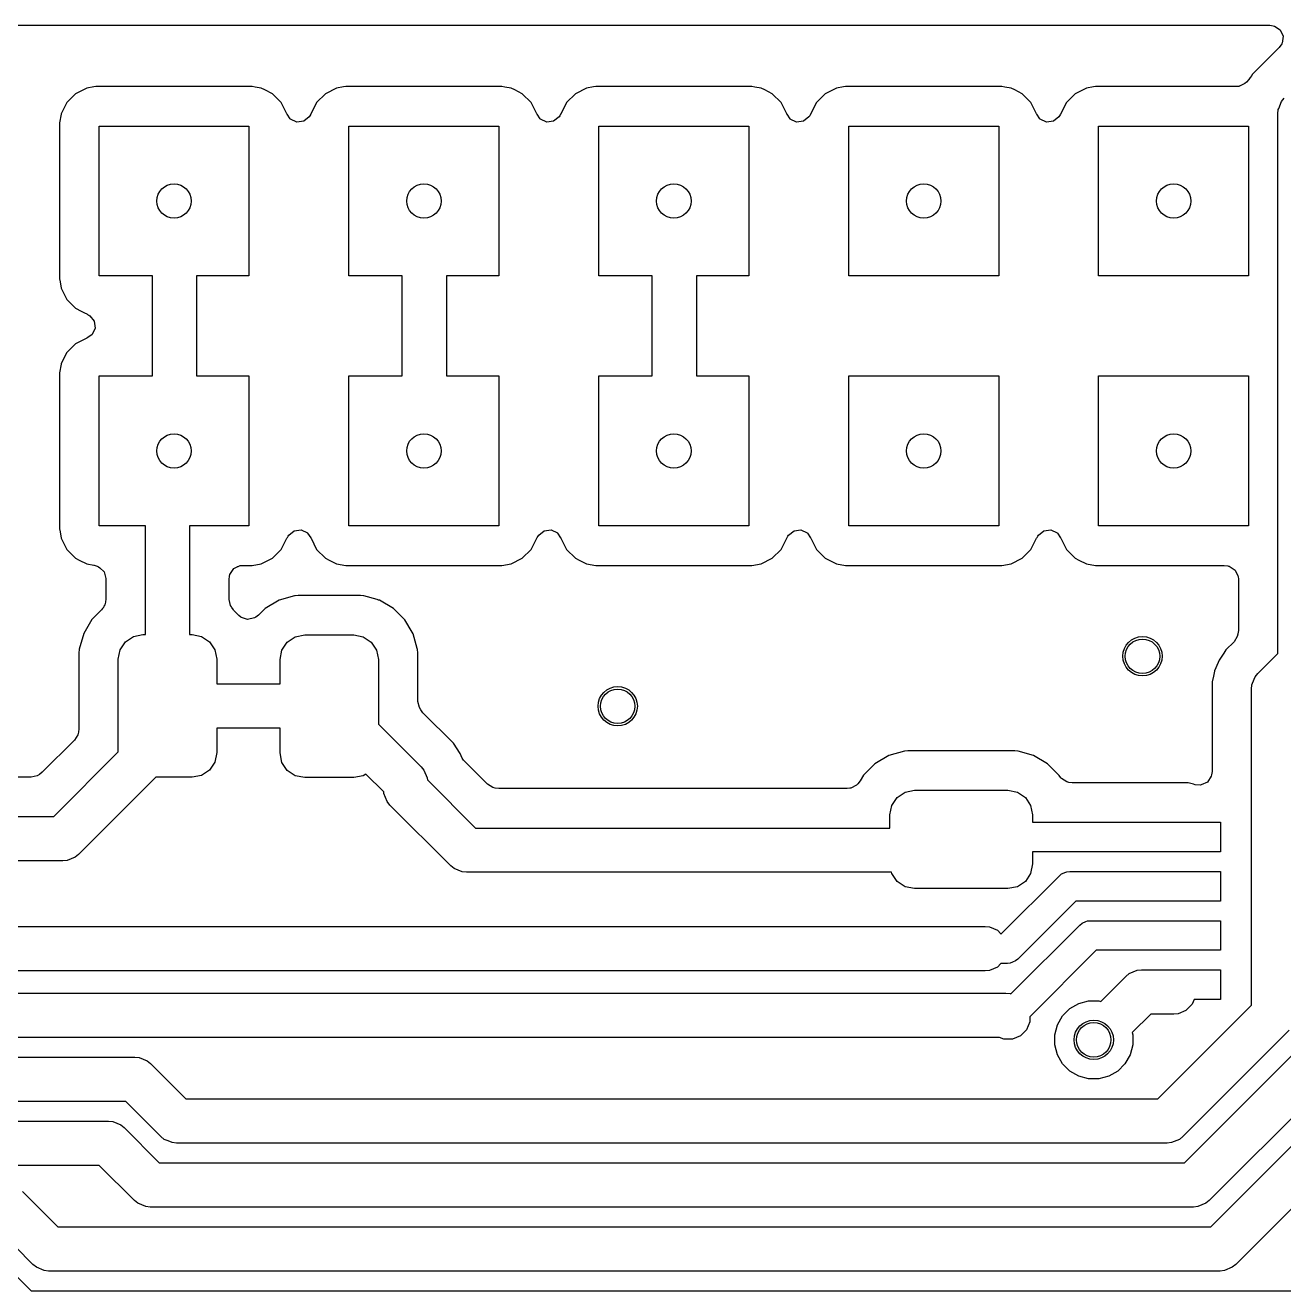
# Model space of a CAD drawing. Header units: inches. Extents: x 0.23 to 2.97, y 0.23 to 2.17.
# Drawn here: x 0.94 to 1.444, y 1.664 to 2.17 of the extents above; entities that cross this region are included whole.
import ezdxf

# ---------------------------------------------------------------- set-up
doc = ezdxf.new("R2010")
doc.units = ezdxf.units.IN
doc.header["$MEASUREMENT"] = 0
doc.layers.add('BLACK', color=250, linetype='CONTINUOUS')

msp = doc.modelspace()

# ---------------------------------------------------------------- linework, layer by layer
at = {"layer": 'BLACK', "linetype": 'CONTINUOUS'}
for p, q in [((0.2352, 2.1703), (1.43846, 2.1703)), ((1.43846, 2.1703), (1.43986, 2.17009)), ((1.43986, 2.17009), (1.4403, 2.16997)), ((1.4403, 2.16997), (1.44265, 2.16846)), ((1.44265, 2.16846), (1.44381, 2.16591)), ((1.44328, 2.16287), (1.44228, 2.16142)), ((1.44341, 2.16315), (1.44328, 2.16287)), ((1.44381, 2.16591), (1.44341, 2.16315)), ((1.44341, 2.16315), (1.44341, 2.16315)), ((1.44228, 2.16142), (1.43142, 2.15056)), ((1.4285, 2.14698), (1.42633, 2.14593)), ((1.42914, 2.14751), (1.4285, 2.14698)), ((1.43008, 2.14857), (1.42914, 2.14751)), ((1.43068, 2.14945), (1.43008, 2.14857)), ((1.43123, 2.15028), (1.43068, 2.14945)), ((1.43141, 2.15056), (1.43123, 2.15028)), ((1.43123, 2.15028), (1.43123, 2.15028)), ((1.43141, 2.15056), (1.43141, 2.15056)), ((1.43142, 2.15056), (1.43141, 2.15056)), ((1.43141, 2.15056), (1.43141, 2.15056)), ((0.96062, 2.14292), (0.95708, 2.13938)), ((0.96507, 2.14518), (0.96062, 2.14292)), ((0.96787, 2.14563), (0.96507, 2.14518)), ((0.96876, 2.14577), (0.96787, 2.14563)), ((1.03124, 2.14577), (0.96876, 2.14577)), ((0.96876, 2.14577), (0.96876, 2.14577)), ((1.03241, 2.14558), (1.03124, 2.14577)), ((1.03124, 2.14577), (1.03124, 2.14577)), ((1.03493, 2.14518), (1.03241, 2.14558)), ((1.0364, 2.14444), (1.03493, 2.14518)), ((1.03493, 2.14518), (1.03493, 2.14518)), ((1.03493, 2.14518), (1.03493, 2.14518)), ((1.03938, 2.14292), (1.0364, 2.14444)), ((1.04292, 2.13938), (1.03938, 2.14292)), ((1.03938, 2.14292), (1.03938, 2.14292)), ((1.06062, 2.14292), (1.05708, 2.13938)), ((1.06507, 2.14518), (1.06062, 2.14292)), ((1.06787, 2.14563), (1.06507, 2.14518)), ((1.06876, 2.14577), (1.06787, 2.14563)), ((1.13124, 2.14577), (1.06876, 2.14577)), ((1.06876, 2.14577), (1.06876, 2.14577)), ((1.13241, 2.14558), (1.13124, 2.14577)), ((1.13124, 2.14577), (1.13124, 2.14577)), ((1.13493, 2.14518), (1.13241, 2.14558)), ((1.1364, 2.14444), (1.13493, 2.14518)), ((1.13493, 2.14518), (1.13493, 2.14518)), ((1.13493, 2.14518), (1.13493, 2.14518)), ((1.13938, 2.14292), (1.1364, 2.14444)), ((1.14292, 2.13938), (1.13938, 2.14292)), ((1.13938, 2.14292), (1.13938, 2.14292)), ((1.16062, 2.14292), (1.15708, 2.13938)), ((1.16507, 2.14518), (1.16062, 2.14292)), ((1.16787, 2.14563), (1.16507, 2.14518)), ((1.16876, 2.14577), (1.16787, 2.14563)), ((1.23124, 2.14577), (1.16876, 2.14577)), ((1.16876, 2.14577), (1.16876, 2.14577)), ((1.23241, 2.14558), (1.23124, 2.14577)), ((1.23124, 2.14577), (1.23124, 2.14577)), ((1.23493, 2.14518), (1.23241, 2.14558)), ((1.2364, 2.14444), (1.23493, 2.14518)), ((1.23493, 2.14518), (1.23493, 2.14518)), ((1.23493, 2.14518), (1.23493, 2.14518)), ((1.23938, 2.14292), (1.2364, 2.14444)), ((1.24292, 2.13938), (1.23938, 2.14292)), ((1.23938, 2.14292), (1.23938, 2.14292)), ((1.26062, 2.14292), (1.25708, 2.13938)), ((1.26507, 2.14518), (1.26062, 2.14292)), ((1.26787, 2.14563), (1.26507, 2.14518)), ((1.26876, 2.14577), (1.26787, 2.14563)), ((1.33124, 2.14577), (1.26876, 2.14577)), ((1.26876, 2.14577), (1.26876, 2.14577)), ((1.33241, 2.14558), (1.33124, 2.14577)), ((1.33124, 2.14577), (1.33124, 2.14577)), ((1.33493, 2.14518), (1.33241, 2.14558)), ((1.3364, 2.14444), (1.33493, 2.14518)), ((1.33493, 2.14518), (1.33493, 2.14518)), ((1.33493, 2.14518), (1.33493, 2.14518)), ((1.33938, 2.14292), (1.3364, 2.14444)), ((1.34292, 2.13938), (1.33938, 2.14292)), ((1.33938, 2.14292), (1.33938, 2.14292)), ((1.36062, 2.14292), (1.35708, 2.13938)), ((1.36507, 2.14518), (1.36062, 2.14292)), ((1.36787, 2.14563), (1.36507, 2.14518)), ((1.36876, 2.14577), (1.36787, 2.14563)), ((1.42505, 2.14577), (1.36876, 2.14577)), ((1.42606, 2.14587), (1.42505, 2.14577)), ((1.42618, 2.1459), (1.42606, 2.14587)), ((1.42633, 2.14593), (1.42618, 2.1459)), ((0.95708, 2.13938), (0.95482, 2.13493)), ((1.04518, 2.13493), (1.04292, 2.13938)), ((1.05708, 2.13938), (1.05473, 2.13476)), ((1.05708, 2.13938), (1.05708, 2.13938)), ((1.14518, 2.13493), (1.14292, 2.13938)), ((1.15708, 2.13938), (1.15473, 2.13476)), ((1.15708, 2.13938), (1.15708, 2.13938)), ((1.24518, 2.13493), (1.24292, 2.13938)), ((1.25708, 2.13938), (1.25473, 2.13476)), ((1.25708, 2.13938), (1.25708, 2.13938)), ((1.34518, 2.13493), (1.34292, 2.13938)), ((1.35708, 2.13938), (1.35473, 2.13476)), ((1.35708, 2.13938), (1.35708, 2.13938)), ((1.44169, 2.13486), (1.44186, 2.13659)), ((1.44186, 2.13659), (1.44205, 2.13704)), ((1.44205, 2.13704), (1.44318, 2.13978)), ((1.44318, 2.13978), (1.44428, 2.14112)), ((0.95479, 2.13475), (0.95423, 2.13124)), ((0.95482, 2.13493), (0.95479, 2.13475)), ((0.95482, 2.13493), (0.95482, 2.13493)), ((1.04526, 2.13475), (1.04518, 2.13493)), ((1.04518, 2.13493), (1.04518, 2.13493)), ((1.04518, 2.13493), (1.04518, 2.13493)), ((1.04531, 2.13478), (1.04526, 2.13475)), ((1.04652, 2.1329), (1.04531, 2.13478)), ((1.04661, 2.13281), (1.04652, 2.1329)), ((1.04912, 2.13158), (1.04661, 2.13281)), ((1.04661, 2.13281), (1.04661, 2.13281)), ((1.0519, 2.1319), (1.04912, 2.13158)), ((1.05406, 2.13367), (1.0519, 2.1319)), ((1.05436, 2.1341), (1.05406, 2.13367)), ((1.05472, 2.13477), (1.05436, 2.1341)), ((1.05473, 2.13476), (1.05472, 2.13477)), ((1.14526, 2.13475), (1.14518, 2.13493)), ((1.14518, 2.13493), (1.14518, 2.13493)), ((1.14518, 2.13493), (1.14518, 2.13493)), ((1.14531, 2.13478), (1.14526, 2.13475)), ((1.14652, 2.1329), (1.14531, 2.13478)), ((1.14661, 2.13281), (1.14652, 2.1329)), ((1.14912, 2.13158), (1.14661, 2.13281)), ((1.14661, 2.13281), (1.14661, 2.13281)), ((1.1519, 2.1319), (1.14912, 2.13158)), ((1.15406, 2.13367), (1.1519, 2.1319)), ((1.15436, 2.1341), (1.15406, 2.13367)), ((1.15472, 2.13477), (1.15436, 2.1341)), ((1.15473, 2.13476), (1.15472, 2.13477)), ((1.24526, 2.13475), (1.24518, 2.13493)), ((1.24518, 2.13493), (1.24518, 2.13493)), ((1.24518, 2.13493), (1.24518, 2.13493)), ((1.24531, 2.13478), (1.24526, 2.13475)), ((1.24652, 2.1329), (1.24531, 2.13478)), ((1.24661, 2.13281), (1.24652, 2.1329)), ((1.24912, 2.13158), (1.24661, 2.13281)), ((1.24661, 2.13281), (1.24661, 2.13281)), ((1.2519, 2.1319), (1.24912, 2.13158)), ((1.25406, 2.13367), (1.2519, 2.1319)), ((1.25436, 2.1341), (1.25406, 2.13367)), ((1.25472, 2.13477), (1.25436, 2.1341)), ((1.25473, 2.13476), (1.25472, 2.13477)), ((1.34526, 2.13475), (1.34518, 2.13493)), ((1.34518, 2.13493), (1.34518, 2.13493)), ((1.34518, 2.13493), (1.34518, 2.13493)), ((1.34531, 2.13478), (1.34526, 2.13475)), ((1.34652, 2.1329), (1.34531, 2.13478)), ((1.34661, 2.13281), (1.34652, 2.1329)), ((1.34912, 2.13158), (1.34661, 2.13281)), ((1.34661, 2.13281), (1.34661, 2.13281)), ((1.3519, 2.1319), (1.34912, 2.13158)), ((1.35406, 2.13367), (1.3519, 2.1319)), ((1.35436, 2.1341), (1.35406, 2.13367)), ((1.35472, 2.13477), (1.35436, 2.1341)), ((1.35473, 2.13476), (1.35472, 2.13477)), ((1.44169, 1.91891), (1.44169, 2.13486)), ((0.95423, 2.13124), (0.95423, 2.13124)), ((0.95423, 2.13124), (0.95423, 2.06876)), ((0.97, 2.07), (0.97, 2.13)), ((0.97, 2.13), (1.03, 2.13)), ((1.03, 2.13), (1.03, 2.07)), ((1.07, 2.07), (1.07, 2.13)), ((1.07, 2.13), (1.13, 2.13)), ((1.13, 2.13), (1.13, 2.07)), ((1.17, 2.07), (1.17, 2.13)), ((1.17, 2.13), (1.23, 2.13)), ((1.23, 2.13), (1.23, 2.07)), ((1.27, 2.07), (1.27, 2.13)), ((1.27, 2.13), (1.33, 2.13)), ((1.33, 2.13), (1.33, 2.07)), ((1.37, 2.07), (1.37, 2.13)), ((1.37, 2.13), (1.43, 2.13)), ((1.43, 2.13), (1.43, 2.07)), ((0.95423, 2.06876), (0.95429, 2.06842)), ((0.95429, 2.06842), (0.95482, 2.06507)), ((0.99134, 2.07), (0.97, 2.07)), ((0.99134, 2.03), (0.99134, 2.07)), ((1.03, 2.07), (1.00906, 2.07)), ((1.00906, 2.07), (1.00906, 2.03)), ((1.09134, 2.07), (1.07, 2.07)), ((1.09134, 2.03), (1.09134, 2.07)), ((1.13, 2.07), (1.10906, 2.07)), ((1.10906, 2.07), (1.10906, 2.03)), ((1.19134, 2.07), (1.17, 2.07)), ((1.19134, 2.03), (1.19134, 2.07)), ((1.23, 2.07), (1.20906, 2.07)), ((1.20906, 2.07), (1.20906, 2.03)), ((1.33, 2.07), (1.27, 2.07)), ((1.43, 2.07), (1.37, 2.07)), ((0.95482, 2.06507), (0.95708, 2.06062)), ((0.95708, 2.06062), (0.96062, 2.05708)), ((0.96062, 2.05708), (0.96062, 2.05708)), ((0.96062, 2.05708), (0.96062, 2.05708)), ((0.96062, 2.05708), (0.96288, 2.05593)), ((0.96288, 2.05593), (0.96288, 2.05593)), ((0.96288, 2.05593), (0.96421, 2.05525)), ((0.96421, 2.05525), (0.96507, 2.05482)), ((0.96507, 2.05482), (0.96507, 2.05482)), ((0.96507, 2.05482), (0.96541, 2.05464)), ((0.96541, 2.05464), (0.96596, 2.05432)), ((0.96596, 2.05432), (0.96633, 2.05406)), ((0.96633, 2.05406), (0.9681, 2.0519)), ((0.9681, 2.0519), (0.96842, 2.04912)), ((0.96711, 2.04652), (0.96522, 2.04531)), ((0.96522, 2.04531), (0.96525, 2.04526)), ((0.96719, 2.04661), (0.96711, 2.04652)), ((0.96842, 2.04912), (0.96719, 2.04661)), ((0.96062, 2.04292), (0.95708, 2.03938)), ((0.96507, 2.04518), (0.96062, 2.04292)), ((0.96525, 2.04526), (0.96507, 2.04518)), ((0.95708, 2.03938), (0.95482, 2.03493)), ((0.95479, 2.03475), (0.95423, 2.03124)), ((0.95423, 2.03124), (0.95423, 2.03124)), ((0.95423, 2.03124), (0.95423, 1.96876)), ((0.95482, 2.03493), (0.95479, 2.03475)), ((0.95482, 2.03493), (0.95482, 2.03493)), ((0.97, 1.97), (0.97, 2.03)), ((0.97, 2.03), (0.99134, 2.03)), ((1.00906, 2.03), (1.03, 2.03)), ((1.03, 2.03), (1.03, 1.97)), ((1.07, 1.97), (1.07, 2.03)), ((1.07, 2.03), (1.09134, 2.03)), ((1.10906, 2.03), (1.13, 2.03)), ((1.13, 2.03), (1.13, 1.97)), ((1.17, 1.97), (1.17, 2.03)), ((1.17, 2.03), (1.19134, 2.03)), ((1.20906, 2.03), (1.23, 2.03)), ((1.23, 2.03), (1.23, 1.97)), ((1.27, 1.97), (1.27, 2.03)), ((1.27, 2.03), (1.33, 2.03)), ((1.33, 2.03), (1.33, 1.97)), ((1.37, 1.97), (1.37, 2.03)), ((1.37, 2.03), (1.43, 2.03)), ((1.43, 2.03), (1.43, 1.97)), ((0.98854, 1.97), (0.97, 1.97)), ((0.98854, 1.92654), (0.98854, 1.97)), ((1.03, 1.97), (1.00626, 1.97)), ((1.00626, 1.97), (1.00626, 1.92654)), ((1.13, 1.97), (1.07, 1.97)), ((1.23, 1.97), (1.17, 1.97)), ((1.33, 1.97), (1.27, 1.97)), ((1.43, 1.97), (1.37, 1.97)), ((0.95423, 1.96876), (0.95429, 1.96842)), ((0.95429, 1.96842), (0.95482, 1.96507)), ((0.95482, 1.96507), (0.95708, 1.96062)), ((1.04292, 1.96062), (1.04518, 1.96507)), ((1.04518, 1.96507), (1.04536, 1.96541)), ((1.04518, 1.96507), (1.04518, 1.96507)), ((1.04536, 1.96541), (1.04568, 1.96596)), ((1.04568, 1.96596), (1.04594, 1.96633)), ((1.04594, 1.96633), (1.0481, 1.9681)), ((1.0481, 1.9681), (1.05088, 1.96842)), ((1.05088, 1.96842), (1.05339, 1.96719)), ((1.05339, 1.96719), (1.05339, 1.96719)), ((1.05339, 1.96719), (1.05348, 1.96711)), ((1.05348, 1.96711), (1.05469, 1.96523)), ((1.05469, 1.96523), (1.05474, 1.96525)), ((1.05474, 1.96525), (1.05482, 1.96507)), ((1.05482, 1.96507), (1.05482, 1.96507)), ((1.05482, 1.96507), (1.05708, 1.96062)), ((1.14292, 1.96062), (1.14518, 1.96507)), ((1.14518, 1.96507), (1.14536, 1.96541)), ((1.14518, 1.96507), (1.14518, 1.96507)), ((1.14536, 1.96541), (1.14568, 1.96596)), ((1.14568, 1.96596), (1.14594, 1.96633)), ((1.14594, 1.96633), (1.1481, 1.9681)), ((1.1481, 1.9681), (1.15088, 1.96842)), ((1.15088, 1.96842), (1.15339, 1.96719)), ((1.15339, 1.96719), (1.15339, 1.96719)), ((1.15339, 1.96719), (1.15348, 1.96711)), ((1.15348, 1.96711), (1.15469, 1.96523)), ((1.15469, 1.96523), (1.15474, 1.96525)), ((1.15474, 1.96525), (1.15482, 1.96507)), ((1.15482, 1.96507), (1.15482, 1.96507)), ((1.15482, 1.96507), (1.15708, 1.96062)), ((1.24292, 1.96062), (1.24518, 1.96507)), ((1.24518, 1.96507), (1.24536, 1.96541)), ((1.24518, 1.96507), (1.24518, 1.96507)), ((1.24536, 1.96541), (1.24568, 1.96596)), ((1.24568, 1.96596), (1.24594, 1.96633)), ((1.24594, 1.96633), (1.2481, 1.9681)), ((1.2481, 1.9681), (1.25088, 1.96842)), ((1.25088, 1.96842), (1.25339, 1.96719)), ((1.25339, 1.96719), (1.25339, 1.96719)), ((1.25339, 1.96719), (1.25348, 1.96711)), ((1.25348, 1.96711), (1.25469, 1.96523)), ((1.25469, 1.96523), (1.25474, 1.96525)), ((1.25474, 1.96525), (1.25482, 1.96507)), ((1.25482, 1.96507), (1.25482, 1.96507)), ((1.25482, 1.96507), (1.25708, 1.96062)), ((1.34292, 1.96062), (1.34518, 1.96507)), ((1.34518, 1.96507), (1.34536, 1.96541)), ((1.34518, 1.96507), (1.34518, 1.96507)), ((1.34536, 1.96541), (1.34568, 1.96596)), ((1.34568, 1.96596), (1.34594, 1.96633)), ((1.34594, 1.96633), (1.3481, 1.9681)), ((1.3481, 1.9681), (1.35088, 1.96842)), ((1.35088, 1.96842), (1.35339, 1.96719)), ((1.35339, 1.96719), (1.35339, 1.96719)), ((1.35339, 1.96719), (1.35348, 1.96711)), ((1.35348, 1.96711), (1.35469, 1.96523)), ((1.35469, 1.96523), (1.35474, 1.96525)), ((1.35474, 1.96525), (1.35482, 1.96507)), ((1.35482, 1.96507), (1.35482, 1.96507)), ((1.35482, 1.96507), (1.35708, 1.96062)), ((0.95708, 1.96062), (0.96062, 1.95708)), ((1.03938, 1.95708), (1.04292, 1.96062)), ((1.05708, 1.96062), (1.06062, 1.95708)), ((1.13938, 1.95708), (1.14292, 1.96062)), ((1.15708, 1.96062), (1.16062, 1.95708)), ((1.23938, 1.95708), (1.24292, 1.96062)), ((1.25708, 1.96062), (1.26062, 1.95708)), ((1.33938, 1.95708), (1.34292, 1.96062)), ((1.35708, 1.96062), (1.36062, 1.95708)), ((0.96062, 1.95708), (0.96062, 1.95708)), ((0.96062, 1.95708), (0.96062, 1.95708)), ((0.96062, 1.95708), (0.96211, 1.95632)), ((0.96211, 1.95632), (0.96507, 1.95482)), ((0.96507, 1.95482), (0.96789, 1.95437)), ((0.96789, 1.95437), (0.9681, 1.95427)), ((0.9681, 1.95427), (0.96924, 1.95395)), ((1.02647, 1.95412), (1.02752, 1.95423)), ((1.02752, 1.95423), (1.03124, 1.95423)), ((1.03124, 1.95423), (1.03493, 1.95482)), ((1.03124, 1.95423), (1.03124, 1.95423)), ((1.03493, 1.95482), (1.03938, 1.95708)), ((1.06062, 1.95708), (1.06211, 1.95632)), ((1.06211, 1.95632), (1.06507, 1.95482)), ((1.06507, 1.95482), (1.06876, 1.95423)), ((1.06876, 1.95423), (1.13124, 1.95423)), ((1.13124, 1.95423), (1.13493, 1.95482)), ((1.13493, 1.95482), (1.13938, 1.95708)), ((1.16062, 1.95708), (1.16211, 1.95632)), ((1.16211, 1.95632), (1.16507, 1.95482)), ((1.16507, 1.95482), (1.16876, 1.95423)), ((1.16876, 1.95423), (1.23124, 1.95423)), ((1.23124, 1.95423), (1.23493, 1.95482)), ((1.23493, 1.95482), (1.23938, 1.95708)), ((1.26062, 1.95708), (1.26211, 1.95632)), ((1.26211, 1.95632), (1.26507, 1.95482)), ((1.26507, 1.95482), (1.26876, 1.95423)), ((1.26876, 1.95423), (1.33124, 1.95423)), ((1.33124, 1.95423), (1.33493, 1.95482)), ((1.33493, 1.95482), (1.33938, 1.95708)), ((1.36062, 1.95708), (1.36211, 1.95632)), ((1.36211, 1.95632), (1.36507, 1.95482)), ((1.36507, 1.95482), (1.36876, 1.95423)), ((1.36876, 1.95423), (1.42024, 1.95423)), ((1.42024, 1.95423), (1.42164, 1.95403)), ((0.96924, 1.95395), (0.9698, 1.95369)), ((0.9698, 1.95369), (0.97033, 1.95321)), ((0.97033, 1.95321), (0.97041, 1.95317)), ((0.97041, 1.95317), (0.97046, 1.9531)), ((0.97046, 1.9531), (0.97189, 1.95183)), ((0.97189, 1.95183), (0.97203, 1.9516)), ((0.97203, 1.9516), (0.97278, 1.94898)), ((1.02203, 1.94856), (1.02223, 1.94996)), ((1.02223, 1.94996), (1.0224, 1.95056)), ((1.0224, 1.95056), (1.02392, 1.95291)), ((1.02392, 1.95291), (1.02397, 1.95296)), ((1.02397, 1.95296), (1.02525, 1.95359)), ((1.02525, 1.95359), (1.02547, 1.95379)), ((1.02547, 1.95379), (1.0257, 1.95382)), ((1.0257, 1.95382), (1.02616, 1.95405)), ((1.02616, 1.95405), (1.02647, 1.95412)), ((1.42164, 1.95403), (1.42191, 1.95395)), ((1.42191, 1.95395), (1.42224, 1.95386)), ((1.42224, 1.95386), (1.42459, 1.95234)), ((1.42459, 1.95234), (1.42459, 1.95234)), ((1.42459, 1.95234), (1.42464, 1.95229)), ((1.42464, 1.95229), (1.42574, 1.9501)), ((1.42574, 1.9501), (1.4258, 1.94979)), ((1.4258, 1.94979), (1.42592, 1.94874)), ((0.97278, 1.94898), (0.97278, 1.9409)), ((1.02203, 1.94061), (1.02203, 1.94856)), ((1.42592, 1.94874), (1.42592, 1.92821)), ((0.97257, 1.93951), (0.97228, 1.9385)), ((0.97278, 1.9409), (0.97257, 1.93951)), ((1.02263, 1.93823), (1.02203, 1.94061)), ((1.04205, 1.94025), (1.03648, 1.93696)), ((1.04826, 1.94206), (1.04205, 1.94025)), ((1.04834, 1.94207), (1.04826, 1.94206)), ((1.04846, 1.94207), (1.04834, 1.94207)), ((1.04966, 1.94217), (1.04846, 1.94207)), ((1.04971, 1.94217), (1.04966, 1.94217)), ((1.04966, 1.94217), (1.04966, 1.94217)), ((1.07457, 1.94217), (1.04971, 1.94217)), ((1.07462, 1.94217), (1.07457, 1.94217)), ((1.07457, 1.94217), (1.07457, 1.94217)), ((1.07602, 1.94206), (1.07462, 1.94217)), ((1.07462, 1.94217), (1.07462, 1.94217)), ((1.07462, 1.94217), (1.07462, 1.94217)), ((1.08128, 1.94053), (1.07602, 1.94206)), ((1.07602, 1.94206), (1.07602, 1.94206)), ((1.07602, 1.94206), (1.07602, 1.94206)), ((1.08189, 1.94035), (1.08128, 1.94053)), ((1.08224, 1.94025), (1.08189, 1.94035)), ((1.08781, 1.93696), (1.08224, 1.94025)), ((0.97103, 1.93639), (0.96716, 1.93252)), ((0.9714, 1.93701), (0.97103, 1.93639)), ((0.9718, 1.93739), (0.9714, 1.93701)), ((0.97193, 1.93791), (0.9718, 1.93739)), ((0.97228, 1.9385), (0.97193, 1.93791)), ((1.02294, 1.93768), (1.02263, 1.93823)), ((1.02309, 1.93739), (1.02294, 1.93768)), ((1.02314, 1.93731), (1.02309, 1.93739)), ((1.02385, 1.93642), (1.02314, 1.93731)), ((1.02398, 1.93618), (1.02385, 1.93642)), ((1.02596, 1.93421), (1.02398, 1.93618)), ((1.02678, 1.93354), (1.02596, 1.93421)), ((1.03385, 1.93433), (1.03272, 1.93349)), ((1.03648, 1.93696), (1.03385, 1.93433)), ((1.03648, 1.93696), (1.03648, 1.93696)), ((1.03648, 1.93696), (1.03648, 1.93696)), ((1.03648, 1.93696), (1.03648, 1.93696)), ((1.09238, 1.93238), (1.08781, 1.93696)), ((1.08781, 1.93696), (1.08781, 1.93696)), ((1.08781, 1.93696), (1.08781, 1.93696)), ((1.08781, 1.93696), (1.08781, 1.93696)), ((0.96716, 1.93252), (0.96387, 1.92695)), ((0.96716, 1.93252), (0.96716, 1.93252)), ((0.96716, 1.93252), (0.96716, 1.93252)), ((0.96716, 1.93252), (0.96716, 1.93252)), ((1.02704, 1.93337), (1.02678, 1.93354)), ((1.02937, 1.9326), (1.02704, 1.93337)), ((1.02944, 1.93259), (1.02937, 1.9326)), ((1.03218, 1.93319), (1.02944, 1.93259)), ((1.03272, 1.93349), (1.03218, 1.93319)), ((1.0953, 1.92745), (1.09238, 1.93238)), ((1.09238, 1.93238), (1.09238, 1.93238)), ((1.09238, 1.93238), (1.09238, 1.93238)), ((1.09238, 1.93238), (1.09238, 1.93238)), ((0.96387, 1.92695), (0.96206, 1.92074)), ((0.9806, 1.92366), (0.98379, 1.92579)), ((0.98379, 1.92579), (0.98756, 1.92654)), ((0.98756, 1.92654), (0.98854, 1.92654)), ((1.00626, 1.92654), (1.00724, 1.92654)), ((1.00724, 1.92654), (1.01101, 1.92579)), ((1.01101, 1.92579), (1.0142, 1.92366)), ((1.04534, 1.92352), (1.04853, 1.92565)), ((1.04853, 1.92565), (1.0523, 1.9264)), ((1.0523, 1.9264), (1.07198, 1.9264)), ((1.07198, 1.9264), (1.07575, 1.92565)), ((1.07575, 1.92565), (1.07894, 1.92352)), ((1.09567, 1.92681), (1.0953, 1.92745)), ((1.0953, 1.92745), (1.0953, 1.92745)), ((1.09736, 1.92102), (1.09567, 1.92681)), ((1.09567, 1.92681), (1.09567, 1.92681)), ((1.09567, 1.92681), (1.09567, 1.92681)), ((1.42542, 1.9258), (1.42417, 1.92369)), ((1.4257, 1.92676), (1.42542, 1.9258)), ((1.42572, 1.92681), (1.4257, 1.92676)), ((1.42592, 1.92821), (1.42572, 1.92681)), ((0.96205, 1.92054), (0.96195, 1.91929)), ((0.96195, 1.91929), (0.96195, 1.88886)), ((0.96206, 1.92074), (0.96205, 1.92066)), ((0.96205, 1.92066), (0.96205, 1.92054)), ((0.97772, 1.9167), (0.97847, 1.92047)), ((0.97847, 1.92047), (0.9806, 1.92366)), ((1.0142, 1.92366), (1.01634, 1.92047)), ((1.01634, 1.92047), (1.01709, 1.9167)), ((1.04246, 1.91656), (1.04321, 1.92033)), ((1.04321, 1.92033), (1.04534, 1.92352)), ((1.07894, 1.92352), (1.08108, 1.92033)), ((1.08108, 1.92033), (1.08183, 1.91656)), ((1.09748, 1.9206), (1.09736, 1.92102)), ((1.09749, 1.92052), (1.09748, 1.9206)), ((1.09748, 1.9206), (1.09748, 1.9206)), ((1.0975, 1.9204), (1.09749, 1.92052)), ((1.09757, 1.91941), (1.0975, 1.9204)), ((1.09759, 1.91915), (1.09757, 1.91941)), ((1.09759, 1.89971), (1.09759, 1.91915)), ((1.42004, 1.91915), (1.41818, 1.91636)), ((1.42087, 1.92039), (1.42004, 1.91915)), ((1.42004, 1.91915), (1.42004, 1.91915)), ((1.42417, 1.92369), (1.42087, 1.92039)), ((1.42087, 1.92039), (1.42087, 1.92039)), ((1.42087, 1.92039), (1.42087, 1.92039)), ((1.42087, 1.92039), (1.42087, 1.92039)), ((1.42087, 1.92039), (1.42087, 1.92039)), ((1.43374, 1.91096), (1.44169, 1.91891)), ((0.97772, 1.87956), (0.97772, 1.9167)), ((1.01709, 1.9167), (1.01709, 1.90686)), ((1.04246, 1.90686), (1.04246, 1.91656)), ((1.08183, 1.91656), (1.08183, 1.8907)), ((1.41779, 1.91542), (1.41639, 1.91204)), ((1.41818, 1.91636), (1.41779, 1.91542)), ((1.41779, 1.91542), (1.41779, 1.91542)), ((1.41593, 1.90992), (1.41548, 1.90767)), ((1.41632, 1.91188), (1.41593, 1.90992)), ((1.41593, 1.90992), (1.41593, 1.90992)), ((1.41634, 1.91194), (1.41632, 1.91188)), ((1.41639, 1.91204), (1.41634, 1.91194)), ((1.4316, 1.90712), (1.43263, 1.90962)), ((1.43263, 1.90962), (1.43374, 1.91096)), ((1.01709, 1.90686), (1.04246, 1.90686)), ((1.41548, 1.90766), (1.41537, 1.90712)), ((1.41537, 1.90712), (1.41537, 1.90712)), ((1.41537, 1.90712), (1.41537, 1.87182)), ((1.41548, 1.90767), (1.41548, 1.90766)), ((1.41548, 1.90766), (1.41548, 1.90766)), ((1.43114, 1.9047), (1.43131, 1.90642)), ((1.43114, 1.77824), (1.43114, 1.9047)), ((1.43131, 1.90642), (1.4316, 1.90712)), ((1.0982, 1.89733), (1.09759, 1.89971)), ((1.09871, 1.8964), (1.0982, 1.89733)), ((1.09955, 1.89527), (1.09871, 1.8964)), ((1.11178, 1.88304), (1.09955, 1.89527)), ((0.96195, 1.88886), (0.96175, 1.88746)), ((1.04246, 1.88914), (1.01709, 1.88914)), ((1.01709, 1.88914), (1.01709, 1.8793)), ((1.04246, 1.87916), (1.04246, 1.88914)), ((1.08183, 1.8907), (1.09892, 1.87361)), ((0.9602, 1.88434), (0.94729, 1.87143)), ((0.96145, 1.88645), (0.9602, 1.88434)), ((0.96175, 1.88746), (0.96145, 1.88645)), ((0.95187, 1.85371), (0.97772, 1.87956)), ((1.01709, 1.8793), (1.01634, 1.87553)), ((1.04321, 1.87539), (1.04246, 1.87916)), ((1.11448, 1.87901), (1.11178, 1.88304)), ((1.11178, 1.88304), (1.11178, 1.88304)), ((1.11449, 1.87898), (1.11448, 1.87901)), ((1.11448, 1.87901), (1.11448, 1.87901)), ((1.11448, 1.87901), (1.11448, 1.87901)), ((1.1149, 1.878), (1.11449, 1.87898)), ((1.29226, 1.87994), (1.28605, 1.87813)), ((1.29234, 1.87995), (1.29226, 1.87994)), ((1.29246, 1.87995), (1.29234, 1.87995)), ((1.2936, 1.88004), (1.29246, 1.87995)), ((1.29371, 1.88005), (1.2936, 1.88004)), ((1.2936, 1.88004), (1.2936, 1.88004)), ((1.33629, 1.88005), (1.29371, 1.88005)), ((1.29371, 1.88005), (1.29371, 1.88005)), ((1.3364, 1.88004), (1.33629, 1.88005)), ((1.33629, 1.88005), (1.33629, 1.88005)), ((1.33774, 1.87994), (1.3364, 1.88004)), ((1.3364, 1.88004), (1.3364, 1.88004)), ((1.34395, 1.87813), (1.33774, 1.87994)), ((1.01634, 1.87553), (1.0142, 1.87234)), ((1.04534, 1.8722), (1.04321, 1.87539)), ((1.09892, 1.87361), (1.10002, 1.87227)), ((1.11536, 1.87714), (1.1149, 1.878)), ((1.11589, 1.87634), (1.11536, 1.87714)), ((1.1165, 1.87559), (1.11589, 1.87634)), ((1.12544, 1.86666), (1.1165, 1.87559)), ((1.28048, 1.87484), (1.2759, 1.87026)), ((1.28605, 1.87813), (1.28048, 1.87484)), ((1.28048, 1.87484), (1.28048, 1.87484)), ((1.28048, 1.87484), (1.28048, 1.87484)), ((1.28048, 1.87484), (1.28048, 1.87484)), ((1.34952, 1.87484), (1.34395, 1.87813)), ((1.3541, 1.87026), (1.34952, 1.87484)), ((1.34952, 1.87484), (1.34952, 1.87484)), ((1.34952, 1.87484), (1.34952, 1.87484)), ((1.34952, 1.87484), (1.34952, 1.87484)), ((0.94286, 1.86948), (0.93254, 1.86948)), ((0.94524, 1.87008), (0.94286, 1.86948)), ((0.94616, 1.87059), (0.94524, 1.87008)), ((0.94729, 1.87143), (0.94616, 1.87059)), ((0.99267, 1.86946), (0.9618, 1.83859)), ((1.00724, 1.86946), (0.99267, 1.86946)), ((1.01101, 1.87021), (1.00724, 1.86946)), ((1.0142, 1.87234), (1.01101, 1.87021)), ((1.04853, 1.87006), (1.04534, 1.8722)), ((1.0523, 1.86931), (1.04853, 1.87006)), ((1.07198, 1.86931), (1.0523, 1.86931)), ((1.07575, 1.87006), (1.07198, 1.86931)), ((1.07674, 1.87073), (1.07575, 1.87006)), ((1.0839, 1.86357), (1.07674, 1.87073)), ((1.10002, 1.87227), (1.10128, 1.86922)), ((1.10128, 1.86922), (1.10134, 1.86907)), ((1.10134, 1.86907), (1.10141, 1.86839)), ((1.10141, 1.86839), (1.12066, 1.84914)), ((1.2759, 1.87026), (1.27456, 1.86799)), ((1.2759, 1.87026), (1.2759, 1.87026)), ((1.2759, 1.87026), (1.2759, 1.87026)), ((1.2759, 1.87026), (1.2759, 1.87026)), ((1.2759, 1.87026), (1.2759, 1.87026)), ((1.35417, 1.87014), (1.3541, 1.87026)), ((1.35487, 1.86922), (1.35417, 1.87014)), ((1.35514, 1.86894), (1.35487, 1.86922)), ((1.35732, 1.86762), (1.35514, 1.86894)), ((1.41502, 1.86989), (1.41351, 1.86754)), ((1.41517, 1.87042), (1.41502, 1.86989)), ((1.41537, 1.87182), (1.41517, 1.87042)), ((1.08397, 1.86289), (1.0839, 1.86357)), ((1.12755, 1.8654), (1.12544, 1.86666)), ((1.12856, 1.86511), (1.12755, 1.8654)), ((1.12996, 1.86491), (1.12856, 1.86511)), ((1.26933, 1.86491), (1.12996, 1.86491)), ((1.27047, 1.86504), (1.26933, 1.86491)), ((1.27085, 1.86513), (1.27047, 1.86504)), ((1.27309, 1.86633), (1.27085, 1.86513)), ((1.27365, 1.86686), (1.27309, 1.86633)), ((1.27454, 1.86796), (1.27365, 1.86686)), ((1.27456, 1.86799), (1.27454, 1.86796)), ((1.28934, 1.8614), (1.29253, 1.86353)), ((1.29253, 1.86353), (1.2963, 1.86428)), ((1.2963, 1.86428), (1.3337, 1.86428)), ((1.3337, 1.86428), (1.33747, 1.86353)), ((1.33747, 1.86353), (1.34066, 1.8614)), ((1.35805, 1.8674), (1.35732, 1.86762)), ((1.35945, 1.8672), (1.35805, 1.8674)), ((1.40583, 1.8672), (1.35945, 1.8672)), ((1.40795, 1.86663), (1.40583, 1.8672)), ((1.40583, 1.8672), (1.40583, 1.8672)), ((1.40583, 1.8672), (1.40583, 1.8672)), ((1.40864, 1.86645), (1.40795, 1.86663)), ((1.40795, 1.86663), (1.40795, 1.86663)), ((1.40795, 1.86663), (1.40795, 1.86663)), ((1.41063, 1.86633), (1.40864, 1.86645)), ((1.41096, 1.86638), (1.41063, 1.86633)), ((1.41351, 1.86754), (1.41096, 1.86638)), ((1.08529, 1.85969), (1.08397, 1.86289)), ((1.08397, 1.86289), (1.08397, 1.86289)), ((1.08639, 1.85835), (1.08529, 1.85969)), ((1.11072, 1.83402), (1.08639, 1.85835)), ((1.28646, 1.85444), (1.28721, 1.85821)), ((1.28721, 1.85821), (1.28934, 1.8614)), ((1.34066, 1.8614), (1.34279, 1.85821)), ((1.34279, 1.85821), (1.34354, 1.85444)), ((0.83045, 1.85371), (0.95187, 1.85371)), ((1.28646, 1.84914), (1.28646, 1.85444)), ((1.34354, 1.85444), (1.34354, 1.85143)), ((1.12066, 1.84914), (1.28646, 1.84914)), ((1.34354, 1.85143), (1.40298, 1.85143)), ((1.40298, 1.85143), (1.41872, 1.85143)), ((1.41872, 1.85143), (1.41872, 1.83962)), ((0.9618, 1.83859), (0.96046, 1.83749)), ((1.38723, 1.83962), (1.34354, 1.83962)), ((1.34354, 1.83962), (1.34354, 1.83476)), ((1.41872, 1.83962), (1.38723, 1.83962)), ((0.95554, 1.83599), (0.83045, 1.83599)), ((0.95726, 1.83616), (0.95554, 1.83599)), ((0.96046, 1.83749), (0.95726, 1.83616)), ((0.95726, 1.83616), (0.95726, 1.83616)), ((1.11207, 1.83292), (1.11072, 1.83402)), ((1.11526, 1.83159), (1.11207, 1.83292)), ((1.34354, 1.83476), (1.34279, 1.83099)), ((1.11699, 1.83142), (1.11526, 1.83159)), ((1.28712, 1.83142), (1.11699, 1.83142)), ((1.28721, 1.83099), (1.28712, 1.83142)), ((1.28934, 1.8278), (1.28721, 1.83099)), ((1.29253, 1.82566), (1.28934, 1.8278)), ((1.33104, 1.80676), (1.35429, 1.83002)), ((1.34066, 1.8278), (1.33747, 1.82566)), ((1.34279, 1.83099), (1.34066, 1.8278)), ((1.35429, 1.83002), (1.35519, 1.83075)), ((1.35519, 1.83075), (1.3568, 1.83142)), ((1.3568, 1.83142), (1.35731, 1.83163)), ((1.35731, 1.83163), (1.35847, 1.83175)), ((1.35847, 1.83175), (1.40298, 1.83175)), ((1.40298, 1.83175), (1.41872, 1.83175)), ((1.41872, 1.83175), (1.41872, 1.81994)), ((1.2963, 1.82491), (1.29253, 1.82566)), ((1.3337, 1.82491), (1.2963, 1.82491)), ((1.33747, 1.82566), (1.3337, 1.82491)), ((1.36091, 1.81994), (1.33766, 1.79668)), ((1.38723, 1.81994), (1.36091, 1.81994)), ((1.41872, 1.81994), (1.38723, 1.81994)), ((0.44346, 1.80972), (1.32454, 1.80972)), ((1.32454, 1.80972), (1.32627, 1.80955)), ((1.32627, 1.80955), (1.32946, 1.80822)), ((1.32946, 1.80822), (1.33092, 1.80676)), ((1.3349, 1.78279), (1.36244, 1.81033)), ((1.36244, 1.81033), (1.36334, 1.81107)), ((1.36334, 1.81107), (1.36489, 1.81171)), ((1.36489, 1.81171), (1.36547, 1.81195)), ((1.36547, 1.81195), (1.36662, 1.81206)), ((1.36662, 1.81206), (1.40298, 1.81206)), ((1.40298, 1.81206), (1.41872, 1.81206)), ((1.41872, 1.81206), (1.41872, 1.80025)), ((1.33092, 1.80676), (1.33104, 1.80676)), ((1.36907, 1.80025), (1.34247, 1.77365)), ((1.38723, 1.80025), (1.36907, 1.80025)), ((1.41872, 1.80025), (1.38723, 1.80025)), ((1.32946, 1.79349), (1.32627, 1.79217)), ((1.33092, 1.79495), (1.32946, 1.79349)), ((1.33348, 1.79495), (1.33092, 1.79495)), ((1.33463, 1.79507), (1.33348, 1.79495)), ((1.33558, 1.79546), (1.33463, 1.79507)), ((1.33676, 1.79595), (1.33558, 1.79546)), ((1.33766, 1.79668), (1.33676, 1.79595)), ((1.38224, 1.79089), (1.38544, 1.79221)), ((1.38544, 1.79221), (1.38717, 1.79238)), ((1.38717, 1.79238), (1.40002, 1.79238)), ((1.40002, 1.79238), (1.41872, 1.79238)), ((1.41872, 1.79238), (1.41872, 1.78057)), ((1.32454, 1.792), (0.44346, 1.792)), ((1.32627, 1.79217), (1.32454, 1.792)), ((1.37091, 1.77979), (1.3809, 1.78978)), ((1.3809, 1.78978), (1.38224, 1.79089)), ((1.38224, 1.79089), (1.38224, 1.79089)), ((0.45262, 1.78308), (1.33287, 1.78308)), ((1.33287, 1.78308), (1.3346, 1.78291)), ((1.3346, 1.78291), (1.3346, 1.78291)), ((1.3346, 1.78291), (1.3349, 1.78279)), ((1.35846, 1.77689), (1.36202, 1.77895)), ((1.36202, 1.77895), (1.36599, 1.78001)), ((1.36599, 1.78001), (1.3701, 1.78001)), ((1.3701, 1.78001), (1.37091, 1.77979)), ((1.3937, 1.7408), (1.43114, 1.77824)), ((1.40739, 1.7786), (1.40494, 1.77615)), ((1.4082, 1.78057), (1.40739, 1.7786)), ((1.41872, 1.78057), (1.4082, 1.78057)), ((1.34247, 1.77365), (1.34247, 1.77159)), ((1.35349, 1.77042), (1.35555, 1.77398)), ((1.35555, 1.77398), (1.35846, 1.77689)), ((1.39084, 1.77466), (1.38344, 1.76727)), ((1.40002, 1.77466), (1.39084, 1.77466)), ((1.40175, 1.77483), (1.40002, 1.77466)), ((1.40494, 1.77615), (1.40175, 1.77483)), ((1.34114, 1.76839), (1.3387, 1.76595)), ((1.34247, 1.77159), (1.34114, 1.76839)), ((1.35243, 1.76645), (1.35349, 1.77042)), ((1.38344, 1.76727), (1.38366, 1.76645)), ((1.44626, 1.76831), (1.40364, 1.72568)), ((1.4043, 1.71521), (1.45709, 1.768)), ((1.33028, 1.76536), (0.45629, 1.76536)), ((1.33205, 1.76463), (1.33028, 1.76536)), ((1.33551, 1.76463), (1.33205, 1.76463)), ((1.3387, 1.76595), (1.33551, 1.76463)), ((1.35243, 1.76234), (1.35243, 1.76645)), ((1.35349, 1.75837), (1.35243, 1.76234)), ((1.38366, 1.76234), (1.38259, 1.75837)), ((1.38366, 1.76645), (1.38366, 1.76234)), ((0.46322, 1.75749), (0.98434, 1.75749)), ((0.98434, 1.75749), (0.98607, 1.75732)), ((0.98607, 1.75732), (0.98607, 1.75732)), ((0.98607, 1.75732), (0.98926, 1.756)), ((1.35555, 1.75481), (1.35349, 1.75837)), ((1.38259, 1.75837), (1.38054, 1.75481)), ((1.47222, 1.75807), (1.41424, 1.70009)), ((1.4149, 1.68962), (1.48269, 1.7574)), ((0.98926, 1.756), (0.99061, 1.75489)), ((0.99061, 1.75489), (1.0047, 1.7408)), ((1.35846, 1.7519), (1.35555, 1.75481)), ((1.36202, 1.74985), (1.35846, 1.7519)), ((1.37763, 1.7519), (1.37407, 1.74985)), ((1.38054, 1.75481), (1.37763, 1.7519)), ((1.36599, 1.74878), (1.36202, 1.74985)), ((1.3701, 1.74878), (1.36599, 1.74878)), ((1.37407, 1.74985), (1.3701, 1.74878)), ((1.49781, 1.74747), (1.42484, 1.6745)), ((0.98067, 1.73977), (0.46689, 1.73977)), ((0.99476, 1.72568), (0.98067, 1.73977)), ((1.0047, 1.7408), (1.3937, 1.7408)), ((0.47382, 1.7319), (0.97374, 1.7319)), ((0.97374, 1.7319), (0.97547, 1.73173)), ((0.97547, 1.73173), (0.97547, 1.73173)), ((0.97547, 1.73173), (0.97866, 1.7304)), ((0.97866, 1.7304), (0.98001, 1.7293)), ((0.98001, 1.7293), (0.9941, 1.71521)), ((0.99611, 1.72458), (0.99476, 1.72568)), ((0.99768, 1.72393), (0.99611, 1.72458)), ((0.99611, 1.72458), (0.99611, 1.72458)), ((0.9993, 1.72326), (0.99768, 1.72393)), ((1.00103, 1.72309), (0.9993, 1.72326)), ((0.9993, 1.72326), (0.9993, 1.72326)), ((1.39737, 1.72309), (1.00103, 1.72309)), ((1.3991, 1.72326), (1.39737, 1.72309)), ((1.40229, 1.72458), (1.3991, 1.72326)), ((1.3991, 1.72326), (1.3991, 1.72326)), ((1.40364, 1.72568), (1.40229, 1.72458)), ((0.97007, 1.71418), (0.47749, 1.71418)), ((0.98416, 1.70009), (0.97007, 1.71418)), ((0.9941, 1.71521), (1.4043, 1.71521)), ((0.93941, 1.70371), (0.9535, 1.68962)), ((0.98551, 1.69899), (0.98416, 1.70009)), ((0.9887, 1.69767), (0.98551, 1.69899)), ((0.99043, 1.6975), (0.9887, 1.69767)), ((0.9887, 1.69767), (0.9887, 1.69767)), ((1.40797, 1.6975), (0.99043, 1.6975)), ((1.4097, 1.69767), (1.40797, 1.6975)), ((1.41289, 1.69899), (1.4097, 1.69767)), ((1.4097, 1.69767), (1.4097, 1.69767)), ((1.41424, 1.70009), (1.41289, 1.69899)), ((0.94356, 1.6745), (0.92947, 1.68859)), ((0.9535, 1.68962), (1.4149, 1.68962)), ((0.92881, 1.67812), (0.9429, 1.66403)), ((0.94491, 1.6734), (0.94356, 1.6745)), ((0.9481, 1.67208), (0.94491, 1.6734)), ((0.94983, 1.67191), (0.9481, 1.67208)), ((0.9481, 1.67208), (0.9481, 1.67208)), ((1.41857, 1.67191), (0.94983, 1.67191)), ((1.4203, 1.67208), (1.41857, 1.67191)), ((1.42349, 1.6734), (1.4203, 1.67208)), ((1.4203, 1.67208), (1.4203, 1.67208)), ((1.42484, 1.6745), (1.42349, 1.6734)), ((0.9429, 1.66403), (1.57223, 1.66403))]:
    msp.add_line(p, q, dxfattribs=at)
at = {"layer": 'BLACK'}
for centre, radius in [((1, 2.1), 0.00689), ((1.1, 2.1), 0.00689), ((1.2, 2.1), 0.00689), ((1.3, 2.1), 0.00689), ((1.4, 2.1), 0.00689), ((1, 2), 0.00689), ((1.1, 2), 0.00689), ((1.2, 2), 0.00689), ((1.3, 2), 0.00689), ((1.4, 2), 0.00689), ((1.38754, 1.91786), 0.00787), ((1.17754, 1.89786), 0.00787), ((1.36804, 1.7644), 0.00787)]:
    msp.add_circle(centre, radius, dxfattribs=at)
at = {"layer": 'WHITE'}
for centre in [(1, 2.1), (1.1, 2.1), (1.2, 2.1), (1.3, 2.1), (1.4, 2.1), (1, 2), (1.1, 2), (1.2, 2), (1.3, 2), (1.4, 2), (1.38754, 1.91786), (1.17754, 1.89786), (1.36804, 1.7644)]:
    msp.add_circle(centre, 0.00689, dxfattribs=at)

doc.saveas('drawing.dxf')
